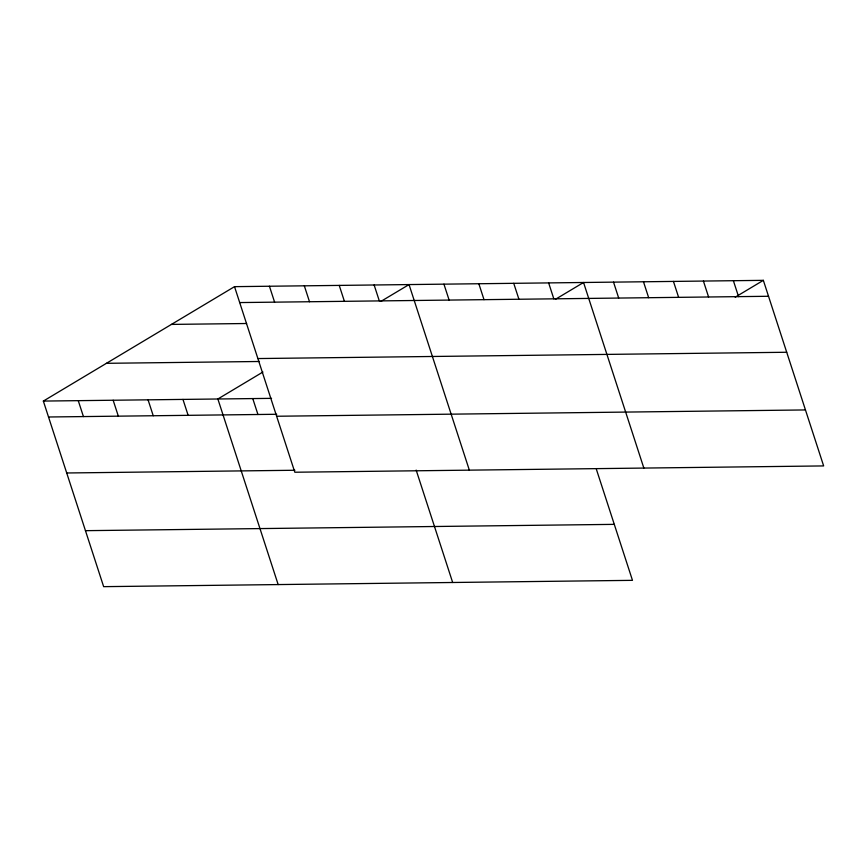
<?xml version="1.0" encoding="UTF-8"?>
<svg xmlns="http://www.w3.org/2000/svg" width="867" height="867" viewBox="0 0 867 867"><rect width="100%" height="100%" fill="white"/><g stroke="black" fill="none" stroke-linecap="round" stroke-linejoin="round"><path stroke-width="1.3" d="M596.377 469.242L632.476 580.348L103.65 586.656L43.35 401.074L234.524 286.652L763.35 280.344L823.65 465.926L294.823 472.233L234.524 286.652M262.929 372.019L217.866 398.993L278.166 584.575M380.873 301.423L409.04 284.571L469.34 470.152M555.389 299.343L583.545 282.49L643.845 468.072M735.183 297.208L763.35 280.344M239.704 302.572L768.53 296.276M171.438 324.41L246.607 323.51M257.889 358.559L786.716 352.262M106.435 363.316L259.471 361.485M43.35 401.074L271.555 398.354M48.53 416.994L276.736 414.274M276.638 416.247L805.454 409.939M66.716 472.981L294.921 470.261M85.454 530.669L614.28 524.362M733.384 280.702L738.554 296.633M703.419 281.06L708.588 296.991M673.453 281.417L678.623 297.348M643.487 281.775L648.657 297.706M613.522 282.133L618.691 298.064M548.648 282.902L553.818 298.833M513.741 283.325L518.921 299.245M478.844 283.737L484.014 299.668M443.937 284.148L449.117 300.08M374.132 284.983L379.312 300.914M416.16 470.109L452.672 582.494M339.235 285.406L344.405 301.326M304.328 285.817L309.508 301.749M269.431 286.229L274.601 302.16M252.763 398.571L257.943 414.502M182.959 399.405L188.139 415.336M148.062 399.817L153.231 415.748M113.154 400.24L118.335 416.16M78.258 400.652L83.427 416.583"/></g></svg>
